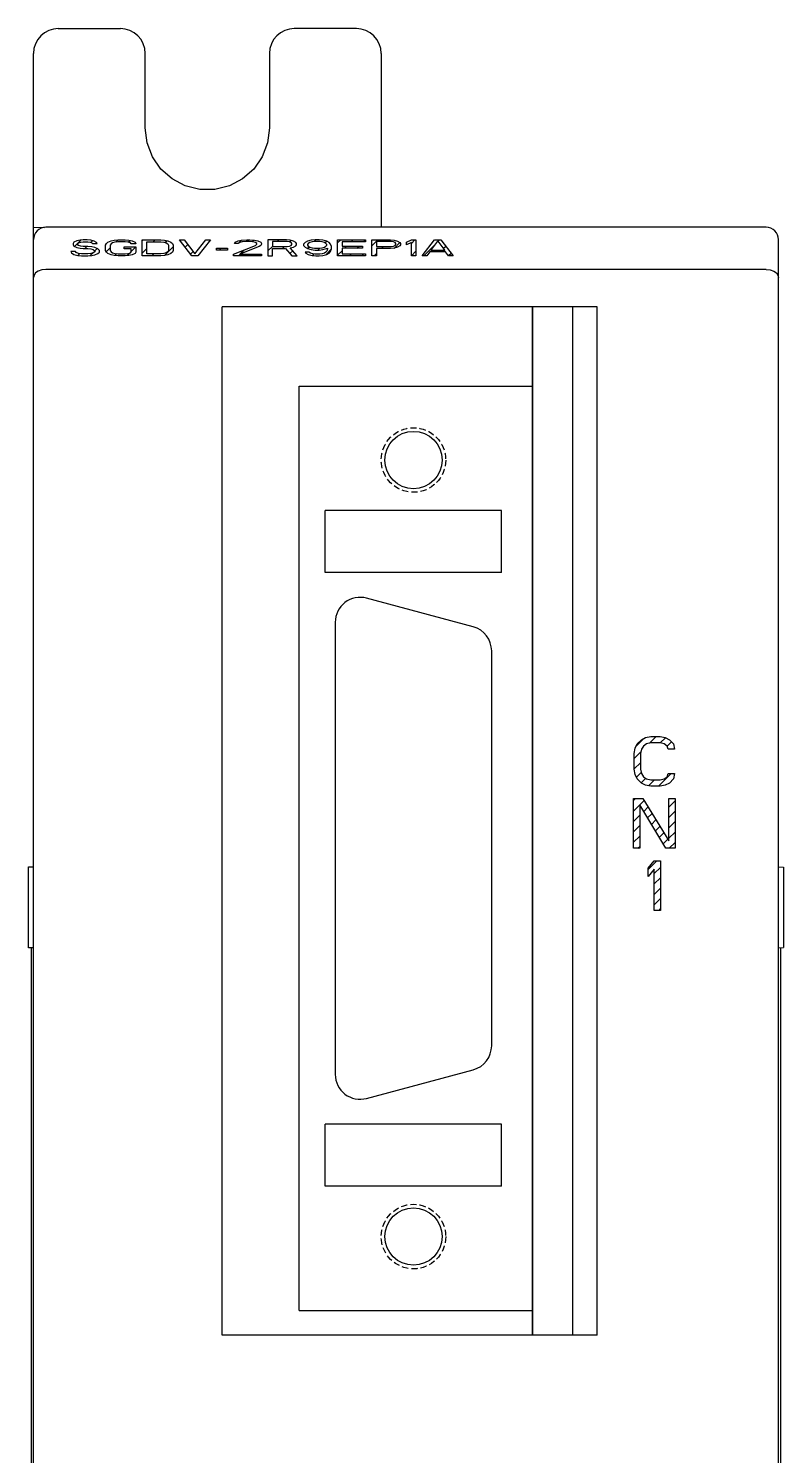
# Model space of a CAD drawing. Header units: inches. Extents: x 9 to 122, y -5 to 111.
# Drawn here: x 9.3 to 39.7, y 53.9 to 111.4 of the extents above; entities that cross this region are included whole.
import ezdxf

# ---------------------------------------------------------------- set-up
doc = ezdxf.new("R2010")
doc.units = ezdxf.units.IN
doc.header["$MEASUREMENT"] = 0
doc.linetypes.add('HIDDEN', pattern=[0.375, 0.25, -0.125])
for name, color, linetype in [('ALL_AXIS', 7, 'Continuous'), ('ALL_CURVE', 7, 'Continuous'), ('ALL_FEATURES', 7, 'Continuous'), ('DEFAULT_2', 8, 'HIDDEN')]:
    doc.layers.add(name, color=color, linetype=linetype)

msp = doc.modelspace()

# ---------------------------------------------------------------- linework, layer by layer
at = {"color": 4, "linetype": 'Continuous'}
for p, q in [((11.221, 102.847), (11.096, 102.793)), ((11.346, 102.874), (11.221, 102.847)), ((11.471, 102.888), (11.346, 102.874)), ((11.627, 102.888), (11.471, 102.888)), ((11.783, 102.874), (11.627, 102.888)), ((11.908, 102.834), (11.783, 102.874)), ((12.471, 102.793), (12.596, 102.847)), ((12.596, 102.847), (12.721, 102.874)), ((12.721, 102.874), (12.877, 102.888)), ((12.877, 102.888), (13.158, 102.888)), ((13.158, 102.888), (13.315, 102.874)), ((13.315, 102.874), (13.44, 102.847)), ((13.44, 102.847), (13.565, 102.793)), ((13.846, 102.25), (13.846, 102.888)), ((13.846, 102.888), (14.596, 102.888)), ((14.596, 102.888), (14.752, 102.874)), ((14.752, 102.874), (14.877, 102.847)), ((14.877, 102.847), (15.002, 102.793)), ((15.346, 102.888), (15.533, 102.888)), ((15.846, 102.25), (15.346, 102.888)), ((15.533, 102.888), (15.971, 102.332)), ((15.971, 102.332), (16.408, 102.888)), ((16.596, 102.888), (16.096, 102.25)), ((16.408, 102.888), (16.596, 102.888)), ((17.596, 102.793), (17.721, 102.847)), ((17.721, 102.847), (17.846, 102.874)), ((17.846, 102.874), (18.065, 102.888)), ((18.065, 102.888), (18.19, 102.888)), ((18.19, 102.888), (18.377, 102.874)), ((18.377, 102.874), (18.502, 102.847)), ((18.502, 102.847), (18.627, 102.793)), ((18.908, 102.888), (18.908, 102.25)), ((19.658, 102.888), (18.908, 102.888)), ((19.815, 102.874), (19.658, 102.888)), ((19.94, 102.834), (19.815, 102.874)), ((20.658, 102.874), (20.502, 102.834)), ((20.815, 102.888), (20.658, 102.874)), ((20.971, 102.888), (20.815, 102.888)), ((21.127, 102.874), (20.971, 102.888)), ((21.283, 102.834), (21.127, 102.874)), ((21.721, 102.25), (21.721, 102.888)), ((21.721, 102.888), (22.846, 102.888)), ((22.846, 102.888), (22.846, 102.807)), ((23.096, 102.25), (23.096, 102.888)), ((23.096, 102.888), (23.846, 102.888)), ((23.846, 102.888), (24.002, 102.874)), ((24.002, 102.874), (24.127, 102.834)), ((24.502, 102.793), (24.69, 102.888)), ((24.69, 102.888), (24.877, 102.888)), ((24.877, 102.888), (24.877, 102.25)), ((25.127, 102.25), (25.627, 102.888)), ((25.627, 102.888), (25.877, 102.888)), ((25.877, 102.888), (26.377, 102.25)), ((10.971, 102.427), (11.002, 102.372)), ((11.158, 102.427), (10.971, 102.427)), ((11.002, 102.372), (11.096, 102.305)), ((11.096, 102.793), (11.065, 102.739)), ((11.065, 102.739), (11.065, 102.684)), ((11.065, 102.684), (11.096, 102.63)), ((11.096, 102.63), (11.221, 102.576)), ((11.096, 102.305), (11.252, 102.264)), ((11.19, 102.386), (11.158, 102.427)), ((11.283, 102.345), (11.19, 102.386)), ((11.221, 102.576), (11.346, 102.549)), ((11.252, 102.725), (11.283, 102.766)), ((11.252, 102.698), (11.252, 102.725)), ((11.283, 102.657), (11.252, 102.698)), ((11.283, 102.766), (11.377, 102.793)), ((11.377, 102.63), (11.283, 102.657)), ((11.408, 102.332), (11.283, 102.345)), ((11.346, 102.549), (11.471, 102.535)), ((11.377, 102.793), (11.471, 102.807)), ((11.471, 102.617), (11.377, 102.63)), ((11.658, 102.332), (11.408, 102.332)), ((11.471, 102.807), (11.658, 102.807)), ((11.658, 102.617), (11.471, 102.617)), ((11.471, 102.535), (11.658, 102.535)), ((11.658, 102.807), (11.752, 102.793)), ((11.815, 102.603), (11.658, 102.617)), ((11.658, 102.535), (11.783, 102.522)), ((11.783, 102.345), (11.658, 102.332)), ((11.752, 102.793), (11.815, 102.766)), ((11.783, 102.522), (11.877, 102.495)), ((11.877, 102.372), (11.783, 102.345)), ((11.815, 102.766), (11.846, 102.739)), ((11.94, 102.576), (11.815, 102.603)), ((11.815, 102.264), (11.94, 102.291)), ((11.846, 102.739), (12.033, 102.739)), ((11.877, 102.495), (11.94, 102.454)), ((11.94, 102.413), (11.877, 102.372)), ((12.002, 102.779), (11.908, 102.834)), ((12.065, 102.522), (11.94, 102.576)), ((11.94, 102.454), (11.94, 102.413)), ((11.94, 102.291), (12.065, 102.345)), ((12.033, 102.739), (12.002, 102.779)), ((12.127, 102.467), (12.065, 102.522)), ((12.065, 102.345), (12.127, 102.4)), ((12.127, 102.4), (12.127, 102.467)), ((12.377, 102.671), (12.408, 102.739)), ((12.377, 102.467), (12.377, 102.671)), ((12.408, 102.4), (12.377, 102.467)), ((12.408, 102.739), (12.471, 102.793)), ((12.471, 102.345), (12.408, 102.4)), ((12.596, 102.291), (12.471, 102.345)), ((12.596, 102.725), (12.565, 102.671)), ((12.565, 102.671), (12.565, 102.467)), ((12.565, 102.467), (12.596, 102.413)), ((12.658, 102.766), (12.596, 102.725)), ((12.596, 102.413), (12.658, 102.372)), ((12.721, 102.264), (12.596, 102.291)), ((12.752, 102.793), (12.658, 102.766)), ((12.658, 102.372), (12.752, 102.345)), ((12.877, 102.807), (12.752, 102.793)), ((12.752, 102.345), (12.877, 102.332)), ((13.158, 102.807), (12.877, 102.807)), ((12.877, 102.332), (13.158, 102.332)), ((13.127, 102.522), (13.127, 102.603)), ((13.127, 102.603), (13.596, 102.603)), ((13.408, 102.522), (13.127, 102.522)), ((13.283, 102.793), (13.158, 102.807)), ((13.158, 102.332), (13.283, 102.345)), ((13.377, 102.766), (13.283, 102.793)), ((13.283, 102.345), (13.377, 102.372)), ((13.44, 102.291), (13.315, 102.264)), ((13.408, 102.725), (13.377, 102.766)), ((13.377, 102.372), (13.408, 102.413)), ((13.596, 102.725), (13.408, 102.725)), ((13.408, 102.413), (13.408, 102.522)), ((13.565, 102.345), (13.44, 102.291)), ((13.565, 102.793), (13.596, 102.725)), ((13.596, 102.4), (13.565, 102.345)), ((13.596, 102.603), (13.596, 102.4)), ((14.033, 102.332), (14.033, 102.807)), ((14.033, 102.807), (14.596, 102.807)), ((14.596, 102.332), (14.033, 102.332)), ((14.596, 102.807), (14.721, 102.793)), ((14.721, 102.345), (14.596, 102.332)), ((14.721, 102.793), (14.815, 102.766)), ((14.815, 102.372), (14.721, 102.345)), ((14.877, 102.291), (14.752, 102.264)), ((14.815, 102.766), (14.877, 102.725)), ((14.877, 102.413), (14.815, 102.372)), ((14.877, 102.725), (14.908, 102.671)), ((14.908, 102.467), (14.877, 102.413)), ((15.002, 102.345), (14.877, 102.291)), ((14.908, 102.671), (14.908, 102.467)), ((15.002, 102.793), (15.065, 102.739)), ((15.065, 102.4), (15.002, 102.345)), ((15.065, 102.739), (15.096, 102.671)), ((15.096, 102.467), (15.065, 102.4)), ((15.096, 102.671), (15.096, 102.467)), ((16.846, 102.481), (16.846, 102.549)), ((16.846, 102.549), (17.283, 102.549)), ((17.283, 102.481), (16.846, 102.481)), ((17.283, 102.549), (17.283, 102.481)), ((17.533, 102.318), (18.408, 102.657)), ((17.533, 102.25), (17.533, 102.318)), ((17.565, 102.739), (17.596, 102.793)), ((17.721, 102.739), (17.565, 102.739)), ((17.783, 102.779), (17.721, 102.739)), ((17.877, 102.807), (17.783, 102.779)), ((18.565, 102.617), (17.783, 102.318)), ((17.783, 102.318), (18.658, 102.318)), ((18.033, 102.82), (17.877, 102.807)), ((18.158, 102.82), (18.033, 102.82)), ((18.315, 102.807), (18.158, 102.82)), ((18.408, 102.779), (18.315, 102.807)), ((18.471, 102.739), (18.408, 102.779)), ((18.408, 102.657), (18.471, 102.712)), ((18.471, 102.712), (18.471, 102.739)), ((18.627, 102.657), (18.565, 102.617)), ((18.627, 102.793), (18.658, 102.739)), ((18.658, 102.712), (18.627, 102.657)), ((18.658, 102.739), (18.658, 102.712)), ((18.658, 102.318), (18.658, 102.25)), ((19.096, 102.82), (19.096, 102.617)), ((19.69, 102.82), (19.096, 102.82)), ((19.096, 102.617), (19.69, 102.617)), ((19.096, 102.25), (19.096, 102.535)), ((19.096, 102.535), (19.627, 102.535)), ((19.627, 102.535), (19.877, 102.25)), ((19.783, 102.807), (19.69, 102.82)), ((19.69, 102.617), (19.783, 102.63)), ((19.846, 102.779), (19.783, 102.807)), ((19.783, 102.63), (19.846, 102.657)), ((19.815, 102.562), (19.94, 102.589)), ((20.096, 102.25), (19.815, 102.562)), ((19.877, 102.739), (19.846, 102.779)), ((19.846, 102.657), (19.877, 102.698)), ((19.877, 102.698), (19.877, 102.739)), ((20.033, 102.779), (19.94, 102.834)), ((19.94, 102.589), (20.033, 102.644)), ((20.065, 102.739), (20.033, 102.779)), ((20.033, 102.644), (20.065, 102.684)), ((20.065, 102.684), (20.065, 102.739)), ((20.408, 102.779), (20.346, 102.712)), ((20.346, 102.712), (20.346, 102.657)), ((20.346, 102.657), (20.408, 102.589)), ((20.502, 102.834), (20.408, 102.779)), ((20.408, 102.589), (20.502, 102.535)), ((20.565, 102.4), (20.408, 102.4)), ((20.408, 102.4), (20.44, 102.359)), ((20.44, 102.359), (20.533, 102.305)), ((20.533, 102.739), (20.502, 102.698)), ((20.502, 102.698), (20.502, 102.671)), ((20.502, 102.671), (20.533, 102.63)), ((20.502, 102.535), (20.658, 102.495)), ((20.596, 102.779), (20.533, 102.739)), ((20.533, 102.63), (20.596, 102.589)), ((20.533, 102.305), (20.69, 102.264)), ((20.627, 102.359), (20.565, 102.4)), ((20.69, 102.807), (20.596, 102.779)), ((20.596, 102.589), (20.69, 102.562)), ((20.721, 102.332), (20.627, 102.359)), ((20.658, 102.495), (20.815, 102.481)), ((20.783, 102.82), (20.69, 102.807)), ((20.69, 102.562), (20.783, 102.549)), ((20.815, 102.318), (20.721, 102.332)), ((21.002, 102.82), (20.783, 102.82)), ((20.783, 102.549), (21.002, 102.549)), ((20.815, 102.481), (20.971, 102.481)), ((21.002, 102.318), (20.815, 102.318)), ((20.971, 102.481), (21.127, 102.495)), ((21.096, 102.807), (21.002, 102.82)), ((21.002, 102.549), (21.096, 102.562)), ((21.096, 102.332), (21.002, 102.318)), ((21.19, 102.779), (21.096, 102.807)), ((21.096, 102.562), (21.19, 102.589)), ((21.19, 102.359), (21.096, 102.332)), ((21.127, 102.495), (21.315, 102.549)), ((21.127, 102.264), (21.283, 102.305)), ((21.252, 102.739), (21.19, 102.779)), ((21.19, 102.589), (21.252, 102.63)), ((21.252, 102.4), (21.19, 102.359)), ((21.283, 102.698), (21.252, 102.739)), ((21.252, 102.63), (21.283, 102.671)), ((21.283, 102.44), (21.252, 102.4)), ((21.377, 102.779), (21.283, 102.834)), ((21.283, 102.671), (21.283, 102.698)), ((21.315, 102.522), (21.283, 102.44)), ((21.283, 102.305), (21.377, 102.359)), ((21.315, 102.549), (21.315, 102.522)), ((21.44, 102.712), (21.377, 102.779)), ((21.377, 102.359), (21.44, 102.427)), ((21.471, 102.617), (21.44, 102.712)), ((21.44, 102.427), (21.471, 102.522)), ((21.471, 102.522), (21.471, 102.617)), ((21.908, 102.807), (21.908, 102.63)), ((22.846, 102.807), (21.908, 102.807)), ((21.908, 102.63), (22.721, 102.63)), ((21.908, 102.549), (21.908, 102.332)), ((22.721, 102.549), (21.908, 102.549)), ((21.908, 102.332), (22.846, 102.332)), ((22.721, 102.63), (22.721, 102.549)), ((22.846, 102.332), (22.846, 102.25)), ((23.283, 102.82), (23.283, 102.617)), ((23.877, 102.82), (23.283, 102.82)), ((23.283, 102.617), (23.877, 102.617)), ((23.283, 102.535), (23.283, 102.25)), ((23.846, 102.535), (23.283, 102.535)), ((24.002, 102.549), (23.846, 102.535)), ((23.971, 102.807), (23.877, 102.82)), ((23.877, 102.617), (23.971, 102.63)), ((24.033, 102.779), (23.971, 102.807)), ((23.971, 102.63), (24.033, 102.657)), ((24.127, 102.589), (24.002, 102.549)), ((24.065, 102.739), (24.033, 102.779)), ((24.033, 102.657), (24.065, 102.698)), ((24.065, 102.698), (24.065, 102.739)), ((24.127, 102.834), (24.221, 102.779)), ((24.221, 102.644), (24.127, 102.589)), ((24.221, 102.779), (24.252, 102.739)), ((24.252, 102.684), (24.221, 102.644)), ((24.252, 102.739), (24.252, 102.684)), ((24.502, 102.684), (24.502, 102.793)), ((24.69, 102.779), (24.502, 102.684)), ((24.69, 102.25), (24.69, 102.779)), ((25.44, 102.413), (25.315, 102.25)), ((26.065, 102.413), (25.44, 102.413)), ((25.471, 102.467), (25.752, 102.834)), ((26.033, 102.467), (25.471, 102.467)), ((25.752, 102.834), (26.033, 102.467)), ((26.19, 102.25), (26.065, 102.413)), ((11.252, 102.264), (11.408, 102.25)), ((11.408, 102.25), (11.658, 102.25)), ((11.658, 102.25), (11.815, 102.264)), ((12.877, 102.25), (12.721, 102.264)), ((13.158, 102.25), (12.877, 102.25)), ((13.315, 102.264), (13.158, 102.25)), ((14.596, 102.25), (13.846, 102.25)), ((14.752, 102.264), (14.596, 102.25)), ((16.096, 102.25), (15.846, 102.25)), ((18.658, 102.25), (17.533, 102.25)), ((18.908, 102.25), (19.096, 102.25)), ((19.877, 102.25), (20.096, 102.25)), ((20.69, 102.264), (20.846, 102.25)), ((20.846, 102.25), (20.971, 102.25)), ((20.971, 102.25), (21.127, 102.264)), ((22.846, 102.25), (21.721, 102.25)), ((23.283, 102.25), (23.096, 102.25)), ((24.877, 102.25), (24.69, 102.25)), ((25.315, 102.25), (25.127, 102.25)), ((26.377, 102.25), (26.19, 102.25))]:
    msp.add_line(p, q, dxfattribs=at)
at = {"color": 2, "linetype": 'Continuous'}
for p, q in [((11.122, 102.619), (11.381, 102.878)), ((11.781, 102.78), (11.852, 102.852)), ((12.794, 102.797), (12.884, 102.888)), ((13.286, 102.792), (13.359, 102.865)), ((13.846, 102.854), (13.88, 102.888)), ((14.296, 102.807), (14.377, 102.888)), ((14.767, 102.78), (14.842, 102.855)), ((15.358, 102.873), (15.373, 102.888)), ((17.713, 102.739), (17.849, 102.874)), ((18.281, 102.809), (18.348, 102.876)), ((19.288, 102.82), (19.355, 102.888)), ((19.773, 102.808), (19.834, 102.868)), ((20.781, 102.82), (20.849, 102.888)), ((21.721, 102.764), (21.844, 102.888)), ((22.261, 102.807), (22.342, 102.888)), ((22.759, 102.807), (22.84, 102.888)), ((23.096, 102.646), (23.338, 102.888)), ((23.768, 102.82), (23.836, 102.888)), ((24.69, 102.746), (24.831, 102.888)), ((25.761, 102.822), (25.827, 102.888)), ((11.264, 102.263), (11.34, 102.339)), ((11.536, 102.535), (11.617, 102.617)), ((11.757, 102.259), (11.868, 102.37)), ((11.94, 102.441), (12.034, 102.535)), ((12.404, 102.408), (12.565, 102.569)), ((12.755, 102.261), (12.831, 102.337)), ((13.25, 102.258), (13.359, 102.367)), ((13.408, 102.417), (13.595, 102.603)), ((13.846, 102.356), (14.033, 102.544)), ((14.238, 102.25), (14.319, 102.332)), ((14.749, 102.264), (15.096, 102.611)), ((15.577, 102.594), (15.682, 102.699)), ((15.795, 102.315), (15.901, 102.42)), ((16.957, 102.481), (17.025, 102.549)), ((17.722, 102.25), (17.79, 102.318)), ((17.794, 102.322), (17.953, 102.481)), ((18.22, 102.25), (18.288, 102.318)), ((18.627, 102.657), (18.627, 102.658)), ((18.908, 102.441), (19.096, 102.628)), ((19.501, 102.535), (19.582, 102.617)), ((19.801, 102.338), (19.915, 102.451)), ((20.498, 102.537), (20.568, 102.607)), ((20.72, 102.261), (20.782, 102.323)), ((20.94, 102.481), (21.008, 102.55)), ((21.219, 102.76), (21.289, 102.83)), ((21.253, 102.297), (21.467, 102.511)), ((21.721, 102.267), (21.908, 102.454)), ((22.003, 102.549), (22.085, 102.63)), ((22.203, 102.25), (22.284, 102.332)), ((22.501, 102.549), (22.582, 102.63)), ((22.7, 102.25), (22.782, 102.332)), ((23.198, 102.25), (23.283, 102.336)), ((23.483, 102.535), (23.564, 102.617)), ((23.994, 102.548), (24.223, 102.777)), ((24.692, 102.25), (24.877, 102.436)), ((25.189, 102.25), (25.685, 102.746)), ((25.85, 102.413), (25.904, 102.467)), ((25.977, 102.541), (26.074, 102.637)), ((26.188, 102.253), (26.293, 102.358))]:
    msp.add_line(p, q, dxfattribs=at)
at = {"layer": 'ALL_AXIS', "color": 7, "linetype": 'Continuous'}
for p, q in [((27.185, 87.307), (22.883, 88.459)), ((21.624, 87.493), (21.624, 69.288)), ((27.926, 70.44), (27.926, 86.341)), ((22.883, 68.321), (27.185, 69.474))]:
    msp.add_line(p, q, dxfattribs=at)
for centre, start, end in [((22.625, 87.493), 75, 180), ((26.926, 86.341), 0, 75), ((26.926, 70.44), 285, 0), ((22.625, 69.288), 180, 285)]:
    msp.add_arc(centre, 1, start, end, dxfattribs=at)
at = {"layer": 'ALL_CURVE', "color": 4, "linetype": 'Continuous'}
for p, q in [((29.577, 58.784), (29.577, 100.197)), ((31.177, 100.197), (31.177, 58.784)), ((33.791, 82.594), (33.957, 82.764)), ((33.957, 82.764), (34.124, 82.849)), ((34.124, 82.849), (34.332, 82.892)), ((34.332, 82.892), (34.707, 82.892)), ((34.707, 82.892), (34.916, 82.849)), ((34.916, 82.849), (35.083, 82.764)), ((35.083, 82.764), (35.249, 82.594)), ((33.665, 82.211), (33.707, 82.424)), ((33.665, 81.572), (33.665, 82.211)), ((33.707, 82.424), (33.791, 82.594)), ((33.957, 82.381), (33.916, 82.211)), ((33.916, 82.211), (33.916, 81.572)), ((34.041, 82.509), (33.957, 82.381)), ((34.166, 82.594), (34.041, 82.509)), ((34.332, 82.636), (34.166, 82.594)), ((34.707, 82.636), (34.332, 82.636)), ((34.874, 82.594), (34.707, 82.636)), ((34.999, 82.509), (34.874, 82.594)), ((35.041, 82.381), (34.999, 82.509)), ((35.291, 82.381), (35.041, 82.381)), ((35.249, 82.594), (35.291, 82.381)), ((33.707, 81.359), (33.665, 81.572)), ((33.791, 81.189), (33.707, 81.359)), ((33.957, 81.019), (33.791, 81.189)), ((33.916, 81.572), (33.957, 81.402)), ((33.957, 81.402), (34.041, 81.274)), ((34.124, 80.934), (33.957, 81.019)), ((34.041, 81.274), (34.166, 81.189)), ((34.166, 81.189), (34.332, 81.147)), ((34.332, 81.147), (34.707, 81.147)), ((34.707, 81.147), (34.874, 81.189)), ((34.874, 81.189), (34.999, 81.274)), ((35.083, 81.019), (34.916, 80.934)), ((34.999, 81.274), (35.041, 81.402)), ((35.041, 81.402), (35.291, 81.402)), ((35.249, 81.189), (35.083, 81.019)), ((35.291, 81.402), (35.249, 81.189)), ((34.332, 80.891), (34.124, 80.934)), ((34.707, 80.891), (34.332, 80.891)), ((34.916, 80.934), (34.707, 80.891)), ((33.645, 78.39), (33.645, 80.391)), ((33.645, 80.391), (34.02, 80.391)), ((33.895, 80.136), (33.895, 78.39)), ((34.937, 78.39), (33.895, 80.136)), ((34.02, 80.391), (35.062, 78.688)), ((35.062, 78.688), (35.062, 80.391)), ((35.062, 80.391), (35.312, 80.391)), ((35.312, 80.391), (35.312, 78.39)), ((33.895, 78.39), (33.645, 78.39)), ((35.312, 78.39), (34.937, 78.39)), ((34.228, 77.592), (34.478, 77.89)), ((34.228, 77.252), (34.228, 77.592)), ((34.478, 77.89), (34.728, 77.89)), ((34.728, 77.89), (34.728, 75.89)), ((34.478, 77.55), (34.228, 77.252)), ((34.478, 75.89), (34.478, 77.55)), ((34.728, 75.89), (34.478, 75.89))]:
    msp.add_line(p, q, dxfattribs=at)
at = {"layer": 'ALL_CURVE', "color": 2, "linetype": 'Continuous'}
for p, q in [((33.748, 82.508), (34.054, 82.814)), ((34.283, 82.624), (34.551, 82.892)), ((34.713, 82.635), (34.924, 82.845)), ((33.665, 82.006), (33.93, 82.271)), ((35.001, 82.504), (35.171, 82.674)), ((33.665, 81.587), (33.916, 81.837)), ((33.756, 81.259), (33.946, 81.449)), ((33.946, 81.03), (34.13, 81.214)), ((34.244, 80.909), (34.482, 81.147)), ((34.645, 80.891), (35.156, 81.402)), ((33.645, 80.31), (33.726, 80.391)), ((33.645, 79.891), (34.067, 80.313)), ((34.049, 79.877), (34.226, 80.054)), ((35.062, 80.051), (35.312, 80.301)), ((35.062, 79.632), (35.312, 79.882)), ((33.645, 79.472), (33.895, 79.722)), ((33.645, 79.053), (33.895, 79.303)), ((34.206, 79.614), (34.385, 79.794)), ((34.363, 79.352), (34.544, 79.534)), ((35.062, 79.214), (35.312, 79.464)), ((33.645, 78.634), (33.895, 78.884)), ((34.519, 79.09), (34.703, 79.274)), ((34.676, 78.828), (34.862, 79.014)), ((34.832, 78.565), (35.021, 78.754)), ((35.062, 78.795), (35.312, 79.045)), ((33.82, 78.39), (33.895, 78.465)), ((35.076, 78.39), (35.312, 78.626)), ((34.228, 77.542), (34.576, 77.89)), ((34.478, 77.373), (34.728, 77.623)), ((34.478, 76.955), (34.728, 77.205)), ((34.478, 76.536), (34.728, 76.786)), ((34.478, 76.117), (34.728, 76.367)), ((34.67, 75.89), (34.728, 75.948))]:
    msp.add_line(p, q, dxfattribs=at)
at = {"layer": 'ALL_FEATURES', "color": 7, "linetype": 'Continuous'}
for p, q in [((10.471, 111.398), (12.969, 111.398)), ((22.475, 111.398), (19.976, 111.398)), ((9.47, -3.633), (9.47, 110.398)), ((13.971, 107.399), (13.97, 110.398)), ((18.976, 110.398), (18.975, 107.399)), ((23.475, 110.398), (23.475, 103.398)), ((9.47, 103.398), (9.913, 103.387)), ((38.98, 103.398), (9.971, 103.398)), ((39.48, 0.867), (39.48, 102.898)), ((38.98, 101.698), (9.971, 101.698)), ((17.073, 58.784), (17.073, 100.197)), ((32.178, 100.197), (17.073, 100.197)), ((29.577, 100.197), (29.577, 58.784)), ((31.177, 100.197), (31.177, 58.784)), ((32.178, 58.784), (32.178, 100.197)), ((20.174, 59.785), (20.174, 96.996)), ((20.174, 96.996), (29.577, 96.996)), ((21.224, 89.494), (21.224, 91.995)), ((28.326, 91.995), (21.224, 91.995)), ((28.326, 89.494), (28.326, 91.995)), ((28.326, 89.494), (21.224, 89.494)), ((9.27, 74.389), (9.27, 77.64)), ((9.27, 77.64), (9.47, 77.64)), ((39.48, 77.64), (39.68, 77.635)), ((39.68, 77.635), (39.68, 74.394)), ((9.47, 74.389), (9.27, 74.389)), ((9.39, 29.125), (9.39, 74.389)), ((39.48, 74.389), (39.68, 74.394)), ((39.56, 74.391), (39.56, 29.125)), ((21.224, 64.786), (21.224, 67.287)), ((28.326, 67.287), (21.224, 67.287)), ((28.326, 64.786), (28.326, 67.287)), ((28.326, 64.786), (21.224, 64.786)), ((20.174, 59.785), (29.577, 59.785)), ((32.178, 58.784), (17.073, 58.784))]:
    msp.add_line(p, q, dxfattribs=at)
for points in [[(10.471, 111.398), (10.276, 111.379), (10.088, 111.322), (9.915, 111.23), (9.763, 111.105), (9.639, 110.954), (9.547, 110.781), (9.49, 110.593), (9.47, 110.398)], [(13.97, 110.398), (13.95, 110.593), (13.894, 110.781), (13.801, 110.954), (13.677, 111.105), (13.525, 111.23), (13.352, 111.322), (13.164, 111.379), (12.969, 111.398)], [(19.976, 111.398), (19.781, 111.379), (19.593, 111.322), (19.42, 111.23), (19.269, 111.105), (19.144, 110.954), (19.052, 110.781), (18.995, 110.593), (18.976, 110.398)], [(23.475, 110.398), (23.456, 110.593), (23.399, 110.781), (23.306, 110.954), (23.182, 111.105), (23.03, 111.23), (22.857, 111.322), (22.67, 111.379), (22.475, 111.398)], [(18.975, 107.399), (18.902, 106.801), (18.687, 106.236), (18.346, 105.741), (17.893, 105.34), (17.361, 105.061), (16.773, 104.916), (16.173, 104.916), (15.585, 105.061), (15.053, 105.34), (14.6, 105.741), (14.258, 106.236), (14.043, 106.801), (13.971, 107.399)], [(9.971, 101.698), (9.801, 101.679), (9.658, 101.628), (9.554, 101.555), (9.491, 101.47), (9.47, 101.38)], [(38.98, 101.698), (39.15, 101.679), (39.292, 101.628), (39.397, 101.555), (39.459, 101.47), (39.48, 101.38)]]:
    msp.add_lwpolyline(points, dxfattribs=at)
for centre in [(24.775, 94.025), (24.775, 62.756)]:
    msp.add_circle(centre, 1.154, dxfattribs=at)
for centre, start, end in [((9.971, 102.898), 90, 180), ((38.98, 102.898), 0, 90)]:
    msp.add_arc(centre, 0.5, start, end, dxfattribs=at)
at = {"layer": 'DEFAULT_2', "color": 8, "linetype": 'HIDDEN'}
for centre in [(24.775, 94.025), (24.775, 62.756)]:
    msp.add_circle(centre, 1.3, dxfattribs=at)

doc.saveas('drawing.dxf')
